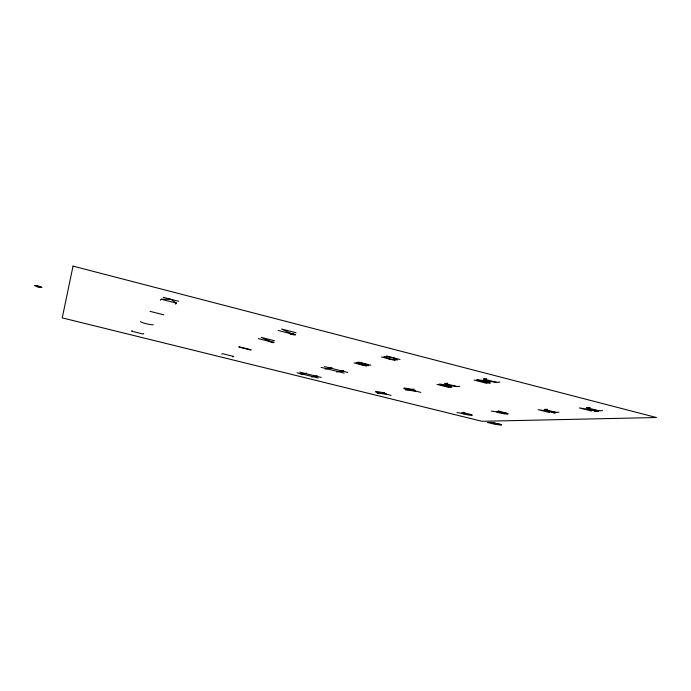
<?xml version="1.0" encoding="UTF-8"?>
<svg xmlns="http://www.w3.org/2000/svg" width="691" height="691" viewBox="0 0 691 691"><rect width="100%" height="100%" fill="white"/><g stroke="black" fill="none" stroke-linecap="round" stroke-linejoin="round"><path stroke-width="1.04" d="M132.059 330.609L131.54 331.17L143.158 334.047L143.745 333.503M160.338 300.214L161.228 299.246L170.884 299.298L176.533 303.185L175.523 304.109M268.626 341.216C274.465 344.17 277.108 341.786 268.626 341.216L258.296 338.59M551.565 412.277L555.27 412.985L551.556 412.285M221.673 354.129L222.675 353.714L233.783 356.461L232.729 356.858M291.619 334.409L293.165 333.813M300.93 374.367L306.605 373.149M325.193 369.141L331.982 367.681M311.494 376.975L317.376 375.809M336.655 372.008L343.695 370.618M459.774 386.295L457.122 386.571L439.882 384.075L451.905 387.124L444.961 383.488L447.543 383.185M499.938 382.045L496.751 382.382L477.49 379.696L490.506 383.039L483.579 378.988L486.68 378.625M377.303 393.231L379.065 393.032M382.659 392.635L384.481 392.436M405.591 390.087L414.03 389.145M559.002 412.225L555.814 412.337L538.22 409.685L549.57 412.562L544.353 409.426L547.471 409.288M602.569 410.653L598.838 410.791L579.369 407.932L591.513 411.05L586.555 407.63L590.218 407.474M594.977 411.18L598.052 411.508L593.992 410.765L597.076 411.11M493.391 422.883L501.286 424.62L491.482 422.426L487.647 422.495L495.706 424.481L501.701 424.827L496.535 424.481M491.241 411.041L507.781 413.607M456.958 412.544L461.942 413.339M299.782 372.121L321.22 377.433M385.984 394.103L391.106 395.373M297 372.751L318.223 377.994M324.399 366.584L347.703 372.423M239.164 346.796L251.213 349.81M321.073 367.336L344.118 373.097M404.261 388.247L420.793 392.384M238.671 347.003L250.695 350.009M444.961 383.488L457.122 386.571M274.517 340.749L261.198 337.372L269.913 341.242M358.188 362.032L370.851 365.245M544.353 409.426L555.814 412.337M546.978 411.007L551.781 412.225M438.966 384.187L450.964 387.228M354.112 362.913L366.627 366.083M150.016 311.339L163.879 314.854M437.058 384.412L449.003 387.435M163.154 297.303L178.589 301.276M296.033 332.725L281.6 329.011L292.388 334.116L278.145 330.453M386.355 355.96L400.037 359.475M586.555 407.63L598.838 410.791M476.401 379.817L489.383 383.16M161.228 299.246L176.533 303.185M589.052 409.357L595.15 410.92M474.121 380.085L487.043 383.41M381.536 356.997L395.045 360.469M483.579 378.988L496.751 382.382M463.082 412.277L465.026 413.209M498.41 410.73L504.145 413.745M153.29 324.666A6.582 0.803 13.5 0 1 146.267 323.733A6.582 0.803 13.5 0 1 140.558 321.488M39.318 286.376L39.318 287.361L37.02 286.782L37.012 285.789L39.318 286.376M41.78 287.326L34.55 285.504L41.78 287.326M73.047 266.121L62.233 317.886L481.921 421.294L656.45 417.528L73.047 266.121M393.214 357.722L383.92 356.478L388.307 358.733L397.541 359.976L393.214 357.722M364.528 363.647L356.124 362.473L360.382 364.502L368.744 365.669L364.528 363.647M290.635 334.124A3.222 0.466 12.6 0 0 295.523 334.824A3.222 0.466 12.6 0 0 291.006 333.382A3.222 0.466 12.6 0 0 290.635 334.124M406.438 389.525A6.003 0.691 11.7 0 0 415.628 390.873A6.003 0.691 11.7 0 0 407.232 388.463A6.003 0.691 11.7 0 0 406.438 389.525M377.873 392.721A5.563 0.596 11.9 0 0 386.286 394A5.563 0.596 11.9 0 0 378.4 391.78A5.563 0.596 11.9 0 0 377.873 392.721M499.196 412.717A5.934 0.648 11.1 0 0 508.084 413.9A5.934 0.648 11.1 0 0 499.515 411.629A5.934 0.648 11.1 0 0 499.196 412.717M463.955 414.004A5.485 0.561 11.4 0 0 472.324 415.239A5.485 0.561 11.4 0 0 464.594 413.14A5.485 0.561 11.4 0 0 463.955 414.004"/></g></svg>
